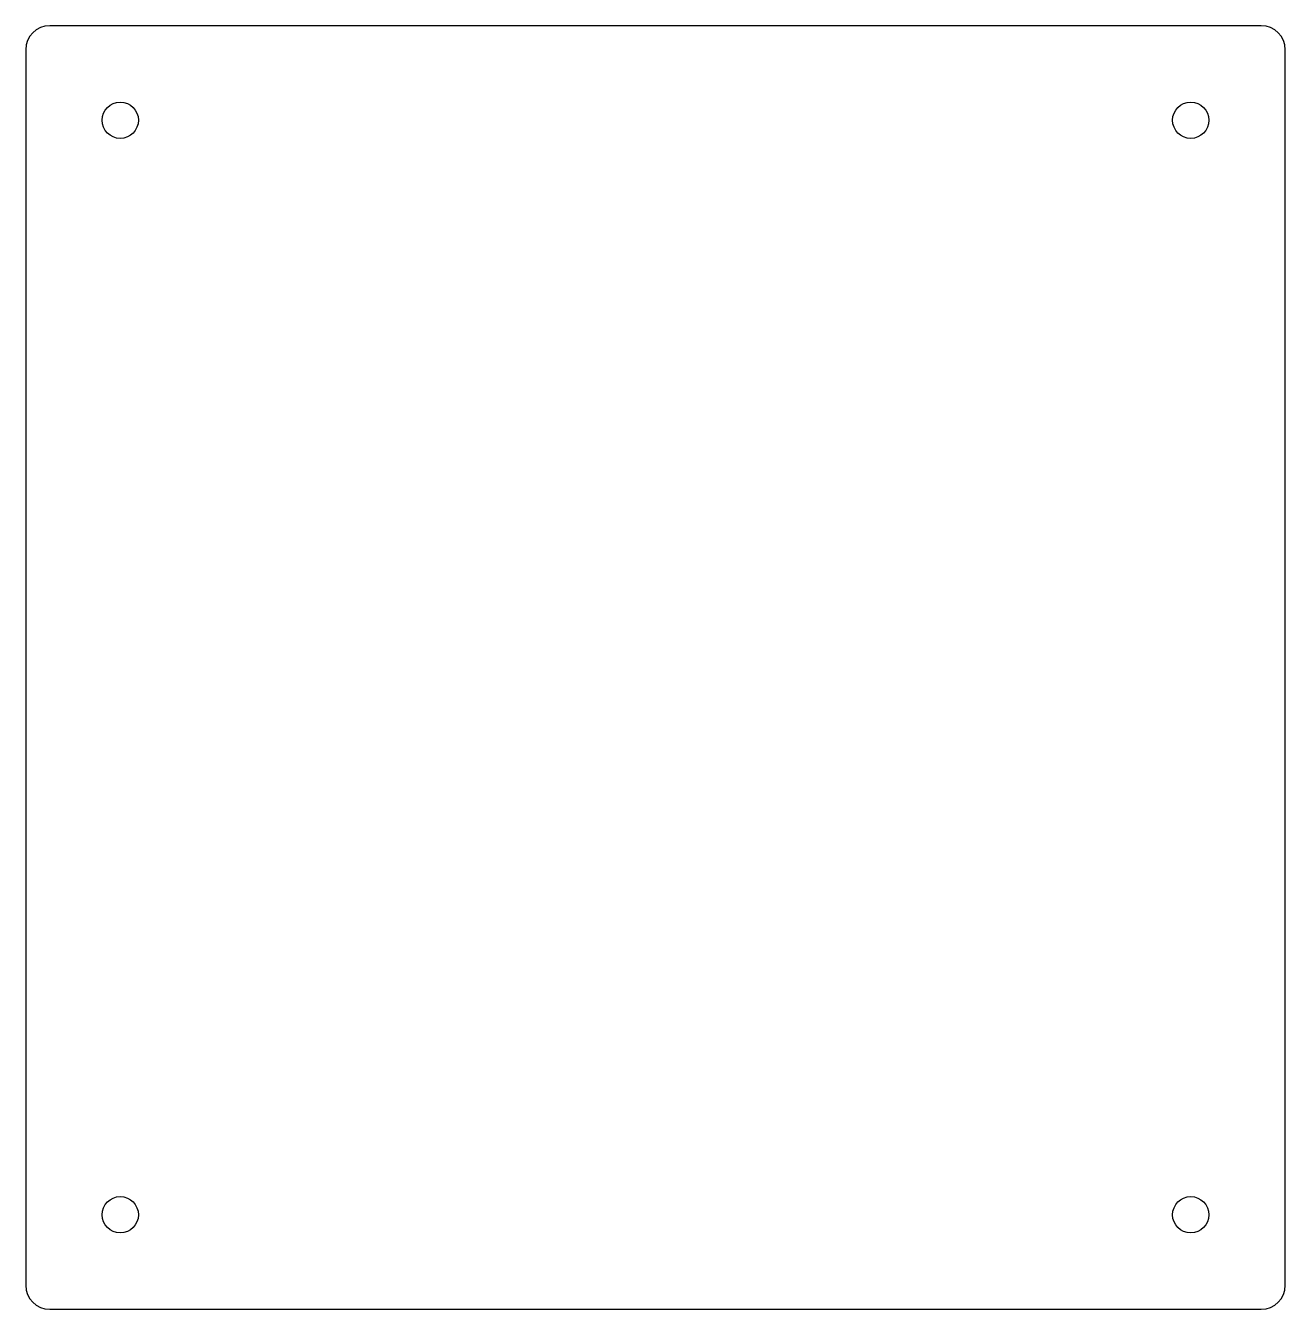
# Model space of a CAD drawing. Header units: inches. Extents: x 0 to 5.23, y 0 to 5.33.
import ezdxf

# ---------------------------------------------------------------- set-up
doc = ezdxf.new("R2010")
doc.units = ezdxf.units.IN
doc.header["$MEASUREMENT"] = 0

msp = doc.modelspace()

# ---------------------------------------------------------------- linework, layer by layer
at = {"color": 7, "linetype": 'Continuous', "lineweight": 25}
for p, q in [((5.125, 5.325), (0.1, 5.325)), ((0, 5.225), (0, 0.1)), ((5.225, 0.1), (5.225, 5.225)), ((0.1, 0), (5.125, 0))]:
    msp.add_line(p, q, dxfattribs=at)
for centre in [(0.3925, 4.9325), (4.8325, 4.9325), (0.3925, 0.3925), (4.8325, 0.3925)]:
    msp.add_circle(centre, 0.075, dxfattribs=at)
for centre, start, end in [((0.1, 5.225), 90, 180), ((5.125, 5.225), 0, 90), ((0.1, 0.1), 180, 270), ((5.125, 0.1), 270, 0)]:
    msp.add_arc(centre, 0.1, start, end, dxfattribs=at)

doc.saveas('drawing.dxf')
